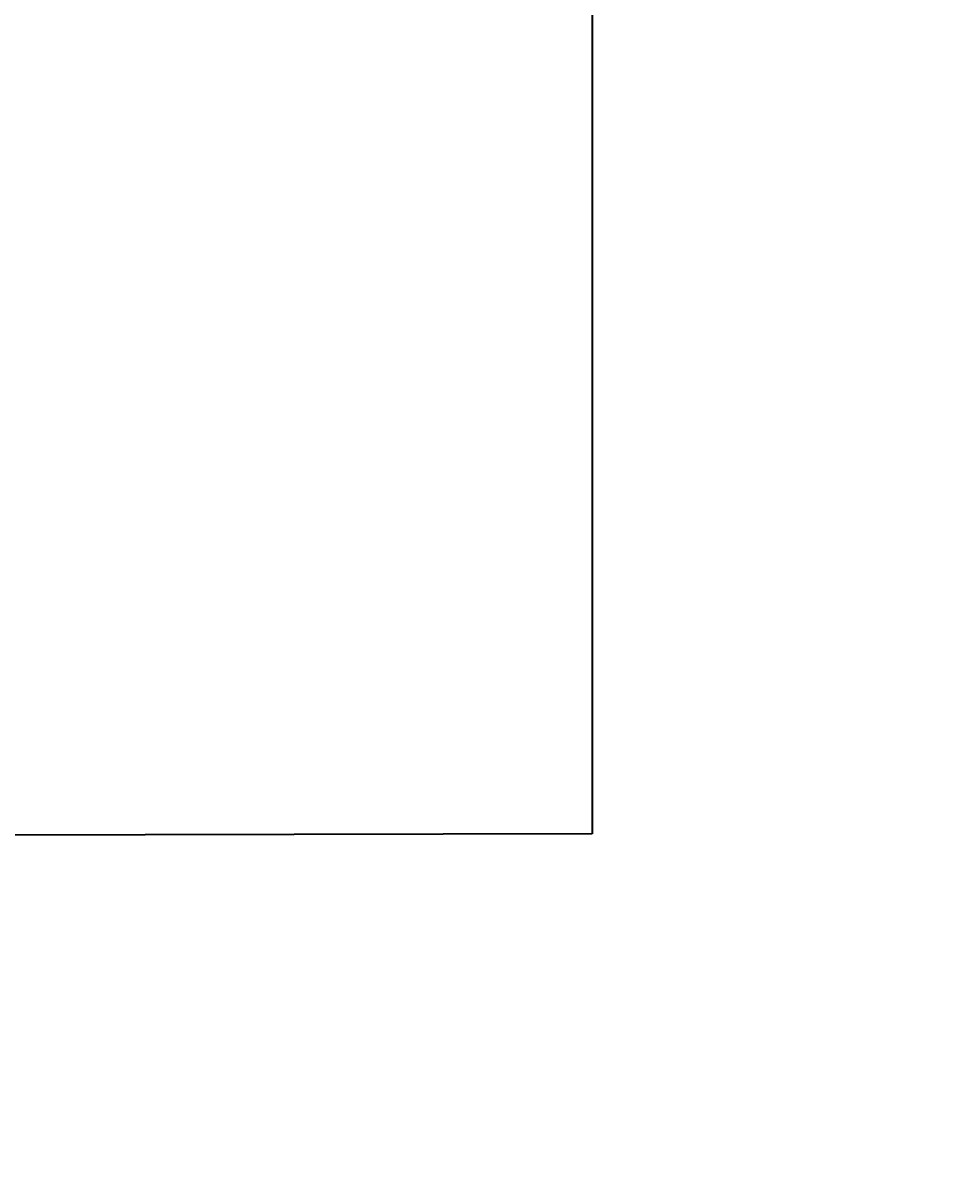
# Model space of a CAD drawing. Header units: millimetres. Extents: x 2 to 418, y 2 to 295.
# Drawn here: x 166.022 to 167.712, y 73.807 to 75.895 of the extents above; entities that cross this region are included whole.
import ezdxf

# ---------------------------------------------------------------- set-up
doc = ezdxf.new("R2010")
doc.units = ezdxf.units.MM
doc.styles.add('SLDTEXTSTYLE0', font='TXT', dxfattribs={"width": 0.75})
doc.dimstyles.new('SLDDIMSTYLE0', dxfattribs={"dimtxt": 3.175, "dimasz": 3.302, "dimexe": 0, "dimexo": 0.0625, "dimgap": 0.79375, "dimtad": 0, "dimtih": 1, "dimtoh": 1, "dimlfac": 15, "dimrnd": 1e-09, "dimzin": 4, "dimdsep": 46, "dimtxsty": 'SLDTEXTSTYLE0', "dimsah": 1, "dimcen": 0.09, "dimadec": 0, "dimazin": 1, "dimtfac": 1, "dimtmove": 0, "dimatfit": 0, "dimfxl": 0, "dimfrac": 2, "dimtolj": 1, "dimtzin": 12, "dimarcsym": 0})

# ---------------------------------------------------------------- blocks, each defined once
blk = doc.blocks.new('_D_19')
at = {"color": 7, "linetype": 'Continuous', "lineweight": 0}
for p, q in [((173.9848, 81.2573), (173.9848, 87.6073)), ((167.407, 81.2573), (177.1598, 81.2573)), ((168.3251, 80.0906), (177.1598, 80.0906)), ((173.9848, 72.0283), (173.9848, 80.0906)), ((180.3348, 72.0283), (173.9848, 72.0283))]:
    blk.add_line(p, q, dxfattribs=at)
at = {"color": 7, "linetype": 'Continuous', "lineweight": 18}
for points in [[(173.9848, 81.2573), (174.4928, 84.5593), (173.4768, 84.5593)], [(173.9848, 80.0906), (173.4768, 76.7886), (174.4928, 76.7886)]]:
    blk.add_solid(points, dxfattribs=at)
at = {"color": 7, "linetype": 'Continuous', "lineweight": 18, "insert": (180.3348, 73.6009), "char_height": 3.175, "attachment_point": 1, "style": 'SLDTEXTSTYLE0'}
blk.add_mtext('17.50', dxfattribs=at)

msp = doc.modelspace()

# ---------------------------------------------------------------- linework, layer by layer
at = {"color": 7, "linetype": 'Continuous', "lineweight": 25}
for p, q in [((167.05514, 80.09064), (167.05514, 74.42398)), ((167.05514, 74.42398), (150.12181, 74.39064))]:
    msp.add_line(p, q, dxfattribs=at)

# ---------------------------------------------------------------- dimensions: what is measured, and where the dimension line sits
at = {"color": 7, "linetype": 'Continuous', "lineweight": 18}
dim = msp.add_linear_dim(base=(173.98482, 80.09064), p1=(166.137, 81.25731), p2=(167.05514, 80.09064), angle=90, dimstyle='SLDDIMSTYLE0', dxfattribs=at)
dim.commit()
dim.dimension.update_dxf_attribs({"geometry": '_D_19', "text_midpoint": (173.98482, 72.02829), "dimtype": 160})

doc.saveas('drawing.dxf')
